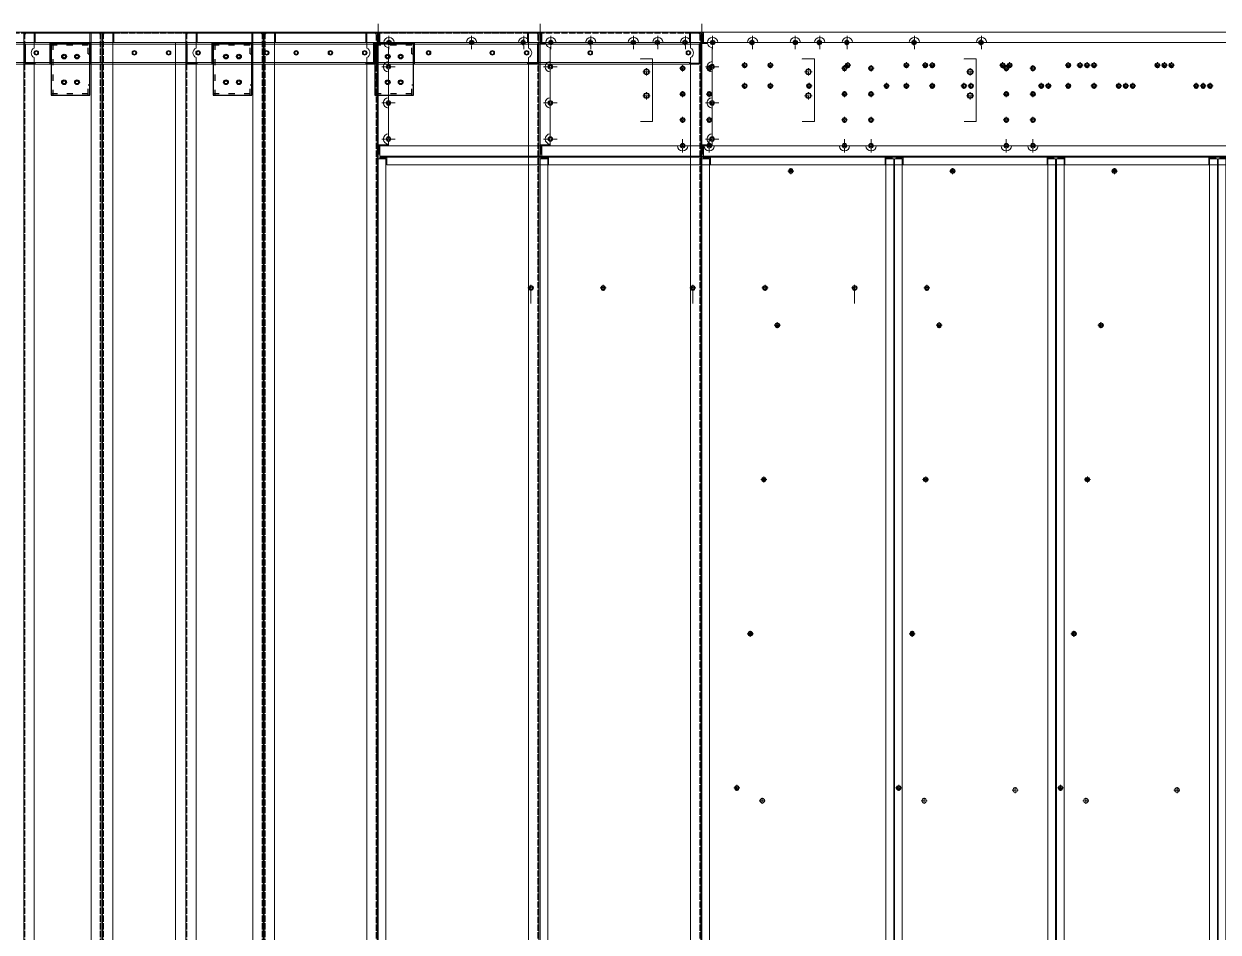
# Model space of a CAD drawing. Header units: millimetres. Extents: x -662849 to 32847, y -140377 to 24217.
# Drawn here: x -655035 to -652721, y -132645 to -130885 of the extents above; entities that cross this region are included whole.
import ezdxf

# ---------------------------------------------------------------- set-up
doc = ezdxf.new("R2010")
doc.units = ezdxf.units.MM
for name, pattern in [('DASHDOT', [18.5, 12, -3, 0.5, -3]), ('DASHED', [15, 12, -3]), ('DASHSPACE', [30, 12, -18])]:
    doc.linetypes.add(name, pattern=pattern)

# ---------------------------------------------------------------- blocks, each defined once
blk = doc.blocks.new('5679796')
at = {"color": 7, "lineweight": 13, "ltscale": 0.027667}
for p, q in [((165481.5, 14310.4), (165481.5, 14327)), ((165483.5, 14310.4), (165483.5, 14327)), ((165481.5, 13335.8), (165481.5, 13352.4)), ((165483.5, 13335.8), (165483.5, 13352.4))]:
    blk.add_line(p, q, dxfattribs=at)
at = {"color": 7, "lineweight": 13, "ltscale": 0.061}
for p, q in [((165520.1, 14327.5), (165483.5, 14327.5)), ((165483.5, 13335.3), (165520.1, 13335.3))]:
    blk.add_line(p, q, dxfattribs=at)
at = {"color": 7, "lineweight": 13, "ltscale": 0.031833}
for p, q in [((165483.5, 14308.4), (165483.5, 14327.5)), ((165483.5, 13335.3), (165483.5, 13354.4))]:
    blk.add_line(p, q, dxfattribs=at)
at = {"color": 7, "lineweight": 13, "ltscale": 0.060846}
blk.add_line((165483.6, 14327.5), (165520.1, 14327.5), dxfattribs=at)
at = {"color": 7, "lineweight": 13, "ltscale": 0.058667}
for p, q in [((165484.9, 14330.4), (165520.1, 14330.4)), ((165520.1, 14328.4), (165484.9, 14328.4)), ((165520.1, 13334.4), (165484.9, 13334.4)), ((165484.9, 13332.4), (165520.1, 13332.4))]:
    blk.add_line(p, q, dxfattribs=at)
at = {"color": 7, "lineweight": 13, "ltscale": 0.004007}
for p, q in [((165522.5, 14328.4), (165520.1, 14328.4)), ((165522.5, 13334.4), (165520.1, 13334.4))]:
    blk.add_line(p, q, dxfattribs=at)
at = {"color": 7, "lineweight": 13, "ltscale": 0.0015}
for p, q in [((165520.1, 14328.4), (165520.1, 14327.5)), ((165520.1, 14327.5), (165520.1, 14328.4)), ((165520.1, 13335.3), (165520.1, 13334.4)), ((165520.1, 13334.4), (165520.1, 13335.3))]:
    blk.add_line(p, q, dxfattribs=at)
at = {"color": 7, "lineweight": 13}
for p, q in [((165520.1, 14327.5), (165520.1, 13965.9)), ((165523.5, 14327), (165523.5, 13335.8)), ((165481.5, 14308.4), (165481.5, 13965.9)), ((165481.5, 14308.4), (165481.5, 13965.9)), ((165484.9, 14308.4), (165484.9, 13965.9)), ((165481.5, 13886.9), (165481.5, 13354.4)), ((165481.5, 13886.9), (165481.5, 13354.4)), ((165484.9, 13886.9), (165484.9, 13354.4)), ((165520.1, 13886.9), (165520.1, 13335.3))]:
    blk.add_line(p, q, dxfattribs=at)
at = {"color": 7, "lineweight": 13, "ltscale": 0.001795}
for p, q in [((165522, 14328.4), (165522.9, 14329.1)), ((165522, 13334.4), (165522.9, 13333.8))]:
    blk.add_line(p, q, dxfattribs=at)
at = {"color": 7, "lineweight": 13, "ltscale": 0.003333}
for p, q in [((165483.5, 14310.4), (165481.5, 14310.4)), ((165481.5, 14308.4), (165483.5, 14308.4)), ((165483.5, 14308.4), (165481.5, 14308.4)), ((165483.5, 13352.4), (165481.5, 13352.4))]:
    blk.add_line(p, q, dxfattribs=at)
at = {"color": 7, "lineweight": 13, "ltscale": 0.003329}
blk.add_line((165483.5, 14308.4), (165483.5, 14310.4), dxfattribs=at)
at = {"color": 7, "lineweight": 13, "ltscale": 0.002333}
for p, q in [((165484.9, 14308.4), (165483.5, 14308.4)), ((165483.5, 13354.4), (165484.9, 13354.4))]:
    blk.add_line(p, q, dxfattribs=at)
for p, q in [((165481.5, 13965.9), (165523.5, 13965.9)), ((165521.5, 13886.9), (165521.5, 13965.9)), ((165481.5, 13886.9), (165523.5, 13886.9))]:
    blk.add_line(p, q)
at = {"color": 7, "lineweight": 13, "ltscale": 0.005667}
blk.add_line((165481.5, 13354.4), (165484.9, 13354.4), dxfattribs=at)
at = {"color": 7, "lineweight": 13, "ltscale": 0.003337}
blk.add_line((165483.5, 13352.4), (165483.5, 13354.4), dxfattribs=at)
at = {"color": 7, "lineweight": 13}
for centre in [(165503.5, 14306.4), (165503.5, 14116.4), (165503.5, 13736.4), (165503.5, 13546.4), (165503.5, 13356.4)]:
    blk.add_circle(centre, 3, dxfattribs=at)
for centre, radius, start, end in [((165484.9, 14327), 3.4, 90, 180), ((165484.9, 14327), 1.4, 90, 159.0752), ((165520.1, 14327), 3.4, 0, 90), ((165484.9, 13335.8), 3.4, 180, 270), ((165484.9, 13335.8), 1.4, 200.9249, 270), ((165520.1, 13335.8), 3.4, 270, 0)]:
    blk.add_arc(centre, radius, start, end, dxfattribs=at)
for points in [[(165523.5, 14327), (165523.5, 14327.3), (165523.5, 14327.6), (165523.3, 14327.8), (165523, 14328.1), (165522.7, 14328.4), (165522.6, 14328.4), (165522.6, 14328.4), (165522.5, 14328.4)], [(165523.5, 13335.8), (165523.5, 13335.6), (165523.5, 13335.3), (165523.3, 13335.1), (165523, 13334.8), (165522.7, 13334.5), (165522.6, 13334.5), (165522.6, 13334.5), (165522.5, 13334.4)]]:
    blk.add_open_spline(points, degree=5, knots=[0, 0, 0, 0, 0, 0, 4.583204, 4.583204, 4.583204, 5.126781, 5.126781, 5.126781, 5.126781, 5.126781, 5.126781], dxfattribs=at)
blk = doc.blocks.new('568596')
at = {"color": 7, "lineweight": 13, "ltscale": 0.00166}
for p, q in [((169550.9, 17462.9), (169549.9, 17462.9)), ((173046.9, 17462.9), (173047.9, 17462.9)), ((169550.9, 16620.9), (169549.9, 16620.9)), ((173046.9, 16620.9), (173047.9, 16620.9))]:
    blk.add_line(p, q, dxfattribs=at)
at = {"color": 7, "lineweight": 13, "ltscale": 0.0015}
for p, q in [((169549.9, 17462.9), (169549.9, 17462)), ((173047.9, 17462), (173047.9, 17462.9)), ((169549.9, 16621.8), (169549.9, 16620.9)), ((173047.9, 16620.9), (173047.9, 16621.8))]:
    blk.add_line(p, q, dxfattribs=at)
at = {"color": 7, "lineweight": 13}
for p, q in [((169549.9, 17462.9), (169549.9, 16621.8)), ((169549.9, 17462), (169549.9, 17436.4)), ((173046.2, 17464.9), (169551.6, 17464.9)), ((173047.9, 16621.8), (173047.9, 17462.9)), ((173047.9, 17442.9), (173047.9, 17462)), ((170022.9, 17008.9), (171222.9, 17008.9)), ((169551.6, 16618.9), (173046.2, 16618.9))]:
    blk.add_line(p, q, dxfattribs=at)
at = {"color": 7, "linetype": 'DASHED', "lineweight": 13, "ltscale": 0.003333}
for p, q in [((169551.9, 17462), (169549.9, 17462)), ((169644.9, 17464.9), (169644.9, 17462.9)), ((169650.9, 17464.9), (169650.9, 17462.9)), ((169844.9, 17464.9), (169844.9, 17462.9)), ((169850.9, 17464.9), (169850.9, 17462.9)), ((173014.9, 17464.9), (173014.9, 17462.9)), ((173020.9, 17464.9), (173020.9, 17462.9)), ((173047.9, 17462), (173045.9, 17462)), ((169549.9, 17445.4), (169551.9, 17445.4)), ((169549.9, 17442.9), (169551.9, 17442.9)), ((169549.9, 17436.4), (169551.9, 17436.4)), ((173047.9, 17442.9), (173045.9, 17442.9)), ((169549.9, 17407.4), (169551.9, 17407.4)), ((169549.9, 17398.4), (169551.9, 17398.4)), ((169549.9, 17217.4), (169551.9, 17217.4)), ((169549.9, 17208.4), (169551.9, 17208.4)), ((169549.9, 17027.4), (169551.9, 17027.4)), ((169549.9, 17018.4), (169551.9, 17018.4)), ((169549.9, 16837.4), (169551.9, 16837.4)), ((169549.9, 16828.4), (169551.9, 16828.4)), ((173047.9, 16727.9), (173045.9, 16727.9)), ((173047.9, 16709.9), (173045.9, 16709.9)), ((169549.9, 16647.4), (169551.9, 16647.4)), ((169549.9, 16640.9), (169551.9, 16640.9)), ((169549.9, 16638.4), (169551.9, 16638.4)), ((173047.9, 16640.9), (173045.9, 16640.9)), ((169551.9, 16621.8), (169549.9, 16621.8)), ((169644.9, 16620.9), (169644.9, 16618.9)), ((169650.9, 16620.9), (169650.9, 16618.9)), ((169844.9, 16620.9), (169844.9, 16618.9)), ((169850.9, 16620.9), (169850.9, 16618.9)), ((170044.9, 16620.9), (170044.9, 16618.9)), ((170050.9, 16620.9), (170050.9, 16618.9)), ((170244.9, 16620.9), (170244.9, 16618.9)), ((170250.9, 16620.9), (170250.9, 16618.9)), ((170444.9, 16620.9), (170444.9, 16618.9)), ((170450.9, 16620.9), (170450.9, 16618.9)), ((170644.9, 16620.9), (170644.9, 16618.9)), ((170650.9, 16620.9), (170650.9, 16618.9)), ((170844.9, 16620.9), (170844.9, 16618.9)), ((170850.9, 16620.9), (170850.9, 16618.9)), ((171044.9, 16620.9), (171044.9, 16618.9)), ((171050.9, 16620.9), (171050.9, 16618.9)), ((171244.9, 16620.9), (171244.9, 16618.9)), ((171250.9, 16620.9), (171250.9, 16618.9)), ((171444.9, 16620.9), (171444.9, 16618.9)), ((171450.9, 16620.9), (171450.9, 16618.9)), ((171644.9, 16620.9), (171644.9, 16618.9)), ((171650.9, 16620.9), (171650.9, 16618.9)), ((171844.9, 16620.9), (171844.9, 16618.9)), ((171850.9, 16620.9), (171850.9, 16618.9)), ((172044.9, 16620.9), (172044.9, 16618.9)), ((172050.9, 16620.9), (172050.9, 16618.9)), ((172244.9, 16620.9), (172244.9, 16618.9)), ((172250.9, 16620.9), (172250.9, 16618.9)), ((172444.9, 16620.9), (172444.9, 16618.9)), ((172450.9, 16620.9), (172450.9, 16618.9)), ((172644.9, 16620.9), (172644.9, 16618.9)), ((172650.9, 16620.9), (172650.9, 16618.9)), ((172844.9, 16620.9), (172844.9, 16618.9)), ((172850.9, 16620.9), (172850.9, 16618.9)), ((173014.9, 16620.9), (173014.9, 16618.9)), ((173020.9, 16620.9), (173020.9, 16618.9)), ((173047.9, 16621.8), (173045.9, 16621.8))]:
    blk.add_line(p, q, dxfattribs=at)
at = {"color": 7, "lineweight": 13, "ltscale": 0.001174}
for p, q in [((169550.9, 17462.9), (169551.6, 17462.9)), ((173046.9, 17462.9), (173046.2, 17462.9)), ((169550.9, 16620.9), (169551.6, 16620.9)), ((173046.9, 16620.9), (173046.2, 16620.9))]:
    blk.add_line(p, q, dxfattribs=at)
at = {"color": 7, "lineweight": 13, "ltscale": 0.002252}
for p, q in [((169551.6, 17464.9), (169551.6, 17463.6)), ((173046.2, 17464.9), (173046.2, 17463.6)), ((169551.6, 16618.9), (169551.6, 16620.3)), ((173046.2, 16618.9), (173046.2, 16620.3))]:
    blk.add_line(p, q, dxfattribs=at)
at = {"color": 7, "lineweight": 13, "ltscale": 0.002009}
for p, q in [((169551.6, 17462.4), (169551.6, 17463.6)), ((173046.2, 17462.4), (173046.2, 17463.6)), ((169551.6, 16621.5), (169551.6, 16620.3)), ((173046.2, 16621.5), (173046.2, 16620.3))]:
    blk.add_line(p, q, dxfattribs=at)
at = {"color": 7, "linetype": 'DASHED', "lineweight": 13}
for p, q in [((173046.2, 17462.9), (169551.6, 17462.9)), ((169551.9, 17464.9), (169551.9, 16621.8)), ((169551.9, 17462), (169551.9, 17436.4)), ((170044.9, 17464.9), (170044.9, 17462.9)), ((170050.9, 17464.9), (170050.9, 17462.9)), ((170244.9, 17464.9), (170244.9, 17462.9)), ((170250.9, 17464.9), (170250.9, 17462.9)), ((170444.9, 17464.9), (170444.9, 17462.9)), ((170450.9, 17464.9), (170450.9, 17462.9)), ((170644.9, 17464.9), (170644.9, 17462.9)), ((170650.9, 17464.9), (170650.9, 17462.9)), ((170844.9, 17464.9), (170844.9, 17462.9)), ((170850.9, 17464.9), (170850.9, 17462.9)), ((171044.9, 17464.9), (171044.9, 17462.9)), ((171050.9, 17464.9), (171050.9, 17462.9)), ((171244.9, 17464.9), (171244.9, 17462.9)), ((171250.9, 17464.9), (171250.9, 17462.9)), ((171444.9, 17464.9), (171444.9, 17462.9)), ((171450.9, 17464.9), (171450.9, 17462.9)), ((171644.9, 17464.9), (171644.9, 17462.9)), ((171650.9, 17464.9), (171650.9, 17462.9)), ((171844.9, 17464.9), (171844.9, 17462.9)), ((171850.9, 17464.9), (171850.9, 17462.9)), ((172044.9, 17464.9), (172044.9, 17462.9)), ((172050.9, 17464.9), (172050.9, 17462.9)), ((172244.9, 17464.9), (172244.9, 17462.9)), ((172250.9, 17464.9), (172250.9, 17462.9)), ((172444.9, 17464.9), (172444.9, 17462.9)), ((172450.9, 17464.9), (172450.9, 17462.9)), ((172644.9, 17464.9), (172644.9, 17462.9)), ((172650.9, 17464.9), (172650.9, 17462.9)), ((172844.9, 17464.9), (172844.9, 17462.9)), ((172850.9, 17464.9), (172850.9, 17462.9)), ((173045.9, 16621.8), (173045.9, 17464.9)), ((173045.9, 17442.9), (173045.9, 17462)), ((169551.6, 16620.9), (173046.2, 16620.9))]:
    blk.add_line(p, q, dxfattribs=at)
at = {"color": 7, "linetype": 'DASHED', "lineweight": 13, "ltscale": 0.001183}
for p, q in [((169551.6, 17462.9), (169552.3, 17462.9)), ((173046.2, 17462.9), (173045.5, 17462.9)), ((169551.6, 16620.9), (169552.3, 16620.9)), ((173046.2, 16620.9), (173045.5, 16620.9))]:
    blk.add_line(p, q, dxfattribs=at)
at = {"color": 7, "linetype": 'DASHED', "lineweight": 13, "ltscale": 0.001406}
for p, q in [((169551.6, 17462.4), (169551.6, 17461.5)), ((173046.2, 17462.4), (173046.2, 17461.5)), ((169551.6, 16621.5), (169551.6, 16622.3)), ((173046.2, 16621.5), (173046.2, 16622.3))]:
    blk.add_line(p, q, dxfattribs=at)
at = {"color": 7, "linetype": 'DASHED', "lineweight": 13, "ltscale": 0.027667}
for p, q in [((169551.6, 17444.9), (169551.6, 17461.5)), ((173046.2, 17461.5), (173046.2, 17444.9)), ((169551.6, 16622.3), (169551.6, 16638.9)), ((173046.2, 16638.9), (173046.2, 16622.3))]:
    blk.add_line(p, q, dxfattribs=at)
at = {"color": 7, "linetype": 'DASHED', "lineweight": 13, "ltscale": 0.0015}
for p, q in [((169551.9, 17462.9), (169551.9, 17462)), ((173045.9, 17462), (173045.9, 17462.9)), ((169551.9, 16621.8), (169551.9, 16620.9)), ((173045.9, 16620.9), (173045.9, 16621.8))]:
    blk.add_line(p, q, dxfattribs=at)
at = {"color": 7, "lineweight": 13, "ltscale": 0.058667}
for p, q in [((173046.2, 17444.9), (169551.6, 17444.9)), ((169553.3, 17442.9), (169569.9, 17442.9)), ((169569.9, 17444.9), (169569.9, 16640.9)), ((173027.9, 16640.9), (173027.9, 17444.9)), ((173045.9, 17442.9), (173027.9, 17442.9)), ((170022.9, 16658.9), (170022.9, 17008.9)), ((171222.9, 16658.9), (171222.9, 17008.9)), ((169917.7, 16638.9), (169551.6, 16638.9)), ((169569.9, 16640.9), (169551.9, 16640.9)), ((169999.2, 16638.9), (169936.1, 16638.9)), ((170016.6, 16638.9), (170039.2, 16638.9)), ((170022.9, 16658.9), (171222.9, 16658.9)), ((170056.6, 16638.9), (170269.2, 16638.9)), ((170286.6, 16638.9), (170499.2, 16638.9)), ((170516.6, 16638.9), (170729.2, 16638.9)), ((170746.6, 16638.9), (170959.2, 16638.9)), ((170976.6, 16638.9), (171189.2, 16638.9)), ((171206.6, 16638.9), (171229.2, 16638.9)), ((171246.6, 16638.9), (172998.7, 16638.9)), ((173017.1, 16638.9), (173046.2, 16638.9)), ((173045.9, 16640.9), (173027.9, 16640.9))]:
    blk.add_line(p, q, dxfattribs=at)
at = {"color": 7, "linetype": 'DASHED', "lineweight": 13, "ltscale": 0.002333}
for p, q in [((169551.9, 17442.9), (169553.3, 17442.9)), ((173045.9, 17442.9), (173044.5, 17442.9)), ((173045.9, 16640.9), (173044.5, 16640.9))]:
    blk.add_line(p, q, dxfattribs=at)
at = {"color": 7, "lineweight": 13, "ltscale": 0.058667}
for centre in [(169926.9, 17402.9), (173007.9, 17402.9), (173007.9, 17022.9), (173007.9, 16832.9), (169926.9, 16642.9), (170007.9, 16643.9), (170047.9, 16643.9), (170277.9, 16643.9), (170507.9, 16643.9), (170737.9, 16643.9), (170967.9, 16643.9), (171197.9, 16643.9), (171237.9, 16643.9), (173007.9, 16642.9)]:
    blk.add_circle(centre, 4.5, dxfattribs=at)
at = {"color": 7, "lineweight": 13}
for centre in [(169926.9, 17212.9), (169926.9, 17022.9), (170007.9, 17023.9), (170047.9, 17023.9), (170277.9, 17023.9), (170507.9, 17023.9), (170737.9, 17023.9), (170967.9, 17023.9), (171197.9, 17023.9), (171237.9, 17023.9), (169926.9, 16832.9), (170007.9, 16833.9), (171237.9, 16833.9)]:
    blk.add_circle(centre, 4.5, dxfattribs=at)
for centre in [(172950.9, 17225.4), (173000.7, 17225.4), (172950.9, 17200.4), (173000.7, 17200.4)]:
    blk.add_circle(centre, 4.5)
at = {"color": 7, "lineweight": 13, "ltscale": 0.058667}
for centre, start, end in [((169926.9, 16642.9), 203.5779, 336.4221), ((170007.9, 16643.9), 209.9997, 330.0003), ((170047.9, 16643.9), 209.9997, 330.0003), ((170277.9, 16643.9), 209.9997, 330.0003), ((170507.9, 16643.9), 209.9997, 330.0003), ((170737.9, 16643.9), 209.9997, 330.0003), ((170967.9, 16643.9), 209.9997, 330.0003), ((171197.9, 16643.9), 209.9997, 330.0003), ((171237.9, 16643.9), 209.9997, 330.0003), ((173007.9, 16642.9), 203.5782, 336.4218)]:
    blk.add_arc(centre, 10, start, end, dxfattribs=at)
at = {"color": 7, "lineweight": 13}
for points in [[(169553.3, 17461.5), (169552.8, 17461.8), (169552.3, 17462.1), (169551.8, 17462.4), (169551.3, 17462.6), (169550.9, 17462.9)], [(169553.3, 17461.5), (169553, 17462), (169552.6, 17462.4), (169552.3, 17462.8), (169552, 17463.2), (169551.6, 17463.6)], [(173044.5, 17461.5), (173044.8, 17462), (173045.2, 17462.4), (173045.5, 17462.8), (173045.9, 17463.2), (173046.2, 17463.6)], [(173044.5, 17461.5), (173045, 17461.8), (173045.6, 17462.1), (173046.1, 17462.4), (173046.5, 17462.6), (173046.9, 17462.9)], [(169553.3, 16622.3), (169552.8, 16622.1), (169552.3, 16621.8), (169551.8, 16621.5), (169551.3, 16621.2), (169550.9, 16620.9)], [(169553.3, 16622.3), (169553, 16621.9), (169552.6, 16621.5), (169552.3, 16621), (169552, 16620.6), (169551.6, 16620.3)], [(173044.5, 16622.3), (173045, 16622.1), (173045.6, 16621.8), (173046.1, 16621.5), (173046.5, 16621.2), (173046.9, 16620.9)], [(173044.5, 16622.3), (173044.8, 16621.9), (173045.2, 16621.5), (173045.5, 16621), (173045.9, 16620.6), (173046.2, 16620.3)]]:
    blk.add_open_spline(points, degree=5, dxfattribs=at)
at = {"color": 7, "linetype": 'DASHED', "lineweight": 13}
for points in [[(169553.3, 17461.5), (169553, 17461.7), (169552.6, 17461.9), (169552.3, 17462.1), (169551.9, 17462.2), (169551.6, 17462.4)], [(169553.3, 17461.5), (169553.1, 17461.8), (169552.9, 17462.1), (169552.7, 17462.4), (169552.5, 17462.6), (169552.3, 17462.9)], [(173044.5, 17461.5), (173044.7, 17461.8), (173044.9, 17462.1), (173045.2, 17462.4), (173045.3, 17462.6), (173045.5, 17462.9)], [(173044.5, 17461.5), (173044.8, 17461.7), (173045.2, 17461.9), (173045.5, 17462.1), (173045.9, 17462.2), (173046.2, 17462.4)], [(169553.3, 16622.3), (169553, 16622.1), (169552.6, 16622), (169552.3, 16621.8), (169551.9, 16621.6), (169551.6, 16621.5)], [(169553.3, 16622.3), (169553.1, 16622), (169552.9, 16621.8), (169552.7, 16621.5), (169552.5, 16621.2), (169552.3, 16620.9)], [(173044.5, 16622.3), (173044.7, 16622), (173044.9, 16621.8), (173045.2, 16621.5), (173045.3, 16621.2), (173045.5, 16620.9)], [(173044.5, 16622.3), (173044.8, 16622.1), (173045.2, 16622), (173045.5, 16621.8), (173045.9, 16621.6), (173046.2, 16621.5)]]:
    blk.add_open_spline(points, degree=5, dxfattribs=at)
blk = doc.blocks.new('769475')
for p, q in [((158713.7, 15280), (158713.7, 15180)), ((158788.7, 15280), (158713.7, 15280)), ((158788.7, 15180), (158788.7, 15280)), ((158713.7, 15180), (158788.7, 15180))]:
    blk.add_line(p, q)
at = {"color": 5, "linetype": 'DASHSPACE'}
for p, q in [((158785.5, 15276.8), (158713.7, 15276.8)), ((158716.9, 15280), (158716.9, 15180)), ((158785.5, 15260), (158785.5, 15276.8)), ((158785.5, 15260), (158788.7, 15260)), ((158713.7, 15183.2), (158788.7, 15183.2)), ((158785.5, 15180), (158785.5, 15200)), ((158785.5, 15200), (158788.7, 15200))]:
    blk.add_line(p, q, dxfattribs=at)
for centre in [(158738.7, 15254.8), (158763.7, 15254.8), (158738.7, 15205), (158763.7, 15205)]:
    blk.add_circle(centre, 3)
blk = doc.blocks.new('1')
at = {"lineweight": 20}
for p, q in [((12745.6, 13498.9), (12745.6, 13518.5)), ((12749.1, 13502.4), (11045.6, 13502.4)), ((11745.6, 13502.4), (11745.6, 9902.4)), ((11745.6, 13482.4), (11045.6, 13482.4))]:
    blk.add_line(p, q, dxfattribs=at)
at = {"color": 7, "lineweight": 20}
for p, q in [((11745.6, 13500.7), (11745.6, 10006.1)), ((11893.6, 13502.4), (11748.5, 13502.4)), ((11895.6, 13500.7), (11895.6, 10006.1)), ((15742.1, 13502.4), (12749.1, 13502.4)), ((11725.6, 13482.4), (11725.6, 9922.4)), ((12745.6, 13480.4), (12745.6, 13284.4)), ((12765.6, 13445.4), (12765.6, 13472.4)), ((12776.6, 13482.4), (12916.6, 13482.4)), ((12936.6, 13482.4), (13017.6, 13482.4)), ((13037.6, 13482.4), (13147.6, 13482.4)), ((13167.6, 13482.4), (13277.6, 13482.4)), ((13297.6, 13482.4), (15112.1, 13482.4)), ((13253.8, 13450.9), (13277.4, 13450.9)), ((13277.4, 13450.9), (13277.4, 13329.4)), ((12765.6, 13375.4), (12765.6, 13425.4)), ((12765.6, 13305.4), (12765.6, 13355.4)), ((13277.4, 13329.4), (13253.8, 13329.4)), ((13325.6, 13282.4), (12749.1, 13282.4)), ((12749.1, 13262.4), (15742.1, 13262.4)), ((12762.2, 13260.4), (13728, 13260.4)), ((13377.1, 13282.4), (13345.6, 13282.4)), ((15742.1, 13282.4), (13397.1, 13282.4)), ((13762.7, 13260.4), (14728.5, 13260.4)), ((12745.6, 13257.3), (12745.6, 10407.5)), ((12760.6, 10407.5), (12760.6, 13257.3)), ((13728, 13245.4), (12762.2, 13245.4)), ((13729.6, 13257.3), (13729.6, 10407.5)), ((13744.6, 10407.5), (13744.6, 13257.3)), ((13746.1, 13257.3), (13746.1, 10407.5)), ((13761.1, 10407.5), (13761.1, 13257.3)), ((14728.5, 13245.4), (13762.7, 13245.4))]:
    blk.add_line(p, q, dxfattribs=at)
at = {"color": 7, "lineweight": 20, "ltscale": 0.002252}
for p, q in [((11745.6, 13500.7), (11746.9, 13500.7)), ((11895.6, 13500.7), (11894.2, 13500.7))]:
    blk.add_line(p, q, dxfattribs=at)
at = {"color": 7, "lineweight": 20, "ltscale": 0.002009}
for p, q in [((11748.1, 13500.7), (11746.9, 13500.7)), ((11893, 13500.7), (11894.2, 13500.7))]:
    blk.add_line(p, q, dxfattribs=at)
at = {"color": 7, "lineweight": 20, "ltscale": 0.00166}
for p, q in [((11747.6, 13501.4), (11747.6, 13502.4)), ((11893.6, 13501.4), (11893.6, 13502.4))]:
    blk.add_line(p, q, dxfattribs=at)
at = {"color": 7, "lineweight": 20, "ltscale": 0.0015}
for p, q in [((11748.5, 13502.4), (11747.6, 13502.4)), ((11892.7, 13502.4), (11893.6, 13502.4))]:
    blk.add_line(p, q, dxfattribs=at)
at = {"color": 7, "lineweight": 20, "ltscale": 0.001174}
for p, q in [((11747.6, 13501.4), (11747.6, 13500.7)), ((11893.6, 13501.4), (11893.6, 13500.7))]:
    blk.add_line(p, q, dxfattribs=at)
at = {"color": 7, "linetype": 'DASHED', "lineweight": 20}
for p, q in [((11747.6, 13500.7), (11747.6, 10006.1)), ((11895.6, 13500.4), (11748.5, 13500.4)), ((11893.6, 13500.7), (11893.6, 10006.1)), ((11745.6, 13305.4), (11747.6, 13305.4)), ((11745.6, 13299.4), (11747.6, 13299.4)), ((11745.6, 13105.4), (11747.6, 13105.4)), ((11745.6, 13099.4), (11747.6, 13099.4)), ((11745.6, 12905.4), (11747.6, 12905.4)), ((11745.6, 12899.4), (11747.6, 12899.4)), ((11745.6, 12705.4), (11747.6, 12705.4)), ((11745.6, 12699.4), (11747.6, 12699.4)), ((11745.6, 12505.4), (11747.6, 12505.4)), ((11745.6, 12499.4), (11747.6, 12499.4)), ((11745.6, 12305.4), (11747.6, 12305.4)), ((11745.6, 12299.4), (11747.6, 12299.4)), ((11745.6, 12105.4), (11747.6, 12105.4)), ((11745.6, 12099.4), (11747.6, 12099.4)), ((11745.6, 11905.4), (11747.6, 11905.4)), ((11745.6, 11899.4), (11747.6, 11899.4))]:
    blk.add_line(p, q, dxfattribs=at)
at = {"color": 7, "linetype": 'DASHED', "lineweight": 20, "ltscale": 0.001183}
for p, q in [((11747.6, 13500.7), (11747.6, 13500)), ((11893.6, 13500.7), (11893.6, 13500))]:
    blk.add_line(p, q, dxfattribs=at)
at = {"color": 7, "linetype": 'DASHED', "lineweight": 20, "ltscale": 0.0015}
for p, q in [((11748.5, 13500.4), (11747.6, 13500.4)), ((11892.7, 13500.4), (11893.6, 13500.4))]:
    blk.add_line(p, q, dxfattribs=at)
at = {"color": 7, "linetype": 'DASHED', "lineweight": 20, "ltscale": 0.001406}
for p, q in [((11748.1, 13500.7), (11749, 13500.7)), ((11893, 13500.7), (11892.2, 13500.7))]:
    blk.add_line(p, q, dxfattribs=at)
at = {"color": 7, "linetype": 'DASHED', "lineweight": 20, "ltscale": 0.003333}
for p, q in [((11748.5, 13502.4), (11748.5, 13500.4)), ((11767.6, 13502.4), (11767.6, 13500.4)), ((11836.6, 13502.4), (11836.6, 13500.4)), ((11854.6, 13502.4), (11854.6, 13500.4)), ((11873.6, 13502.4), (11873.6, 13500.4)), ((11892.7, 13502.4), (11892.7, 13500.4)), ((11745.6, 13475.4), (11747.6, 13475.4)), ((11745.6, 13469.4), (11747.6, 13469.4)), ((11895.6, 13475.4), (11893.6, 13475.4)), ((11895.6, 13469.4), (11893.6, 13469.4))]:
    blk.add_line(p, q, dxfattribs=at)
at = {"color": 7, "linetype": 'DASHED', "lineweight": 20, "ltscale": 0.027667}
for p, q in [((11749, 13500.7), (11765.6, 13500.7)), ((11892.2, 13500.7), (11875.6, 13500.7))]:
    blk.add_line(p, q, dxfattribs=at)
at = {"color": 7, "lineweight": 20, "ltscale": 0.058667}
for p, q in [((11765.6, 13500.7), (11765.6, 13471.6)), ((11767.6, 13500.4), (11767.6, 13482.4)), ((11873.6, 13482.4), (11873.6, 13502.4)), ((11875.6, 13500.7), (11875.6, 10006.1)), ((11873.6, 13482.4), (11767.6, 13482.4)), ((11765.6, 13453.2), (11765.6, 10390.6))]:
    blk.add_line(p, q, dxfattribs=at)
at = {"color": 7, "linetype": 'DASHED', "lineweight": 20, "ltscale": 0.002333}
for p, q in [((11767.6, 13500.4), (11767.6, 13499)), ((11873.6, 13500.4), (11873.6, 13499))]:
    blk.add_line(p, q, dxfattribs=at)
at = {"color": 7, "lineweight": 20, "ltscale": 0.4625}
for p, q in [((12745.6, 13498.9), (12745.6, 13480.4)), ((12747.6, 13480.4), (12747.6, 13498.9)), ((12745.6, 13284.4), (12745.6, 13265.9)), ((12747.6, 13265.9), (12747.6, 13284.4))]:
    blk.add_line(p, q, dxfattribs=at)
at = {"color": 7, "lineweight": 20, "ltscale": 0.05}
for p, q in [((12747.6, 13498.9), (12745.6, 13498.9)), ((12747.6, 13265.9), (12745.6, 13265.9)), ((12787.6, 13260.4), (12787.6, 13262.4)), ((13083.6, 13262.4), (13083.6, 13260.4)), ((13105.6, 13262.4), (13105.6, 13260.4)), ((13127.6, 13262.4), (13127.6, 13260.4)), ((13217.4, 13260.4), (13217.4, 13262.4)), ((13278.6, 13260.4), (13278.6, 13262.4)), ((13308.6, 13262.4), (13308.6, 13260.4)), ((13310.6, 13260.4), (13310.6, 13262.4)), ((13312.6, 13262.4), (13312.6, 13260.4)), ((13314.6, 13262.4), (13314.6, 13260.4)), ((13412.1, 13260.4), (13412.1, 13262.4)), ((13414.1, 13262.4), (13414.1, 13260.4))]:
    blk.add_line(p, q, dxfattribs=at)
at = {"color": 7, "lineweight": 20, "ltscale": 0.0375}
for p, q in [((12747.6, 13498.9), (12749.1, 13498.9)), ((12747.6, 13265.9), (12749.1, 13265.9)), ((12748.7, 13258.8), (12748.7, 13257.3)), ((13741.5, 13258.8), (13741.5, 13257.3)), ((13749.2, 13258.8), (13749.2, 13257.3)), ((13746.1, 12055.4), (13744.6, 12055.4)), ((13746.1, 12011.4), (13744.6, 12011.4)), ((13746.1, 11994.4), (13744.6, 11994.4))]:
    blk.add_line(p, q, dxfattribs=at)
at = {"color": 7, "lineweight": 20, "ltscale": 0.0875}
for p, q in [((12749.1, 13502.4), (12749.1, 13498.9)), ((12745.6, 13480.4), (12749.1, 13480.4)), ((12745.6, 13284.4), (12749.1, 13284.4)), ((12749.1, 13262.4), (12749.1, 13265.9))]:
    blk.add_line(p, q, dxfattribs=at)
at = {"color": 7, "lineweight": 20, "ltscale": 0.4125}
for p, q in [((12749.1, 13498.9), (12749.1, 13482.4)), ((12749.1, 13284.4), (12765.6, 13284.4)), ((12749.1, 13282.4), (12749.1, 13265.9))]:
    blk.add_line(p, q, dxfattribs=at)
at = {"color": 7, "linetype": 'DASHDOT', "lineweight": 20}
for p, q in [((12766.6, 13495.4), (12766.6, 13469.4)), ((12926.6, 13495.4), (12926.6, 13469.4)), ((13027.6, 13495.4), (13027.6, 13469.4)), ((13157.6, 13495.4), (13157.6, 13469.4)), ((13287.6, 13495.4), (13287.6, 13469.4)), ((12779.6, 13482.4), (12753.6, 13482.4)), ((12939.6, 13482.4), (12913.6, 13482.4)), ((13040.6, 13482.4), (13014.6, 13482.4)), ((13170.6, 13482.4), (13144.6, 13482.4)), ((13300.6, 13482.4), (13274.6, 13482.4)), ((12765.6, 13448.4), (12765.6, 13422.4)), ((12778.6, 13435.4), (12752.6, 13435.4)), ((12765.6, 13378.4), (12765.6, 13352.4)), ((12778.6, 13365.4), (12752.6, 13365.4)), ((12765.6, 13308.4), (12765.6, 13282.4)), ((12778.6, 13295.4), (12752.6, 13295.4)), ((13335.6, 13295.4), (13335.6, 13269.4)), ((13387.1, 13295.4), (13387.1, 13269.4)), ((13348.6, 13282.4), (13322.6, 13282.4)), ((13400.1, 13282.4), (13374.1, 13282.4))]:
    blk.add_line(p, q, dxfattribs=at)
at = {"color": 7, "lineweight": 20, "ltscale": 0.1875}
blk.add_line((12749.1, 13482.4), (12756.6, 13482.4), dxfattribs=at)
at = {"color": 7, "lineweight": 20, "ltscale": 0.192551}
blk.add_line((12756.8, 13480.4), (12749.1, 13480.4), dxfattribs=at)
at = {"color": 7, "linetype": 'DASHDOT', "lineweight": 20, "ltscale": 0.292499}
for p, q in [((13032.4, 13482.4), (13020.7, 13482.4)), ((13162.4, 13482.4), (13150.7, 13482.4)), ((13292.4, 13482.4), (13280.7, 13482.4)), ((13341.4, 13432.4), (13329.7, 13432.4)), ((13392.9, 13432.4), (13381.2, 13432.4)), ((13461.4, 13438.4), (13449.7, 13438.4)), ((13511.4, 13438.4), (13499.7, 13438.4)), ((13661.4, 13438.4), (13649.7, 13438.4)), ((13811.4, 13438.4), (13799.7, 13438.4)), ((13961.4, 13438.4), (13949.7, 13438.4)), ((14111.4, 13438.4), (14099.7, 13438.4)), ((14261.4, 13438.4), (14249.7, 13438.4)), ((13461.4, 13398.4), (13449.7, 13398.4)), ((13511.4, 13398.4), (13499.7, 13398.4)), ((13586.4, 13398.4), (13574.7, 13398.4)), ((13736.4, 13398.4), (13724.7, 13398.4)), ((13886.4, 13398.4), (13874.7, 13398.4)), ((14036.4, 13398.4), (14024.7, 13398.4)), ((14186.4, 13398.4), (14174.7, 13398.4)), ((14336.4, 13398.4), (14324.7, 13398.4)), ((13341.4, 13382.4), (13329.7, 13382.4)), ((13392.9, 13382.4), (13381.2, 13382.4)), ((13341.4, 13332.4), (13329.7, 13332.4)), ((13392.9, 13332.4), (13381.2, 13332.4)), ((13545.2, 13239.2), (13545.2, 13227.5)), ((13551, 13233.3), (13539.3, 13233.3)), ((13047.4, 13006.9), (13035.7, 13006.9)), ((13187.4, 13006.9), (13175.7, 13006.9)), ((13519, 12940.3), (13519, 12928.6)), ((13524.9, 12934.5), (13513.2, 12934.5)), ((13498.7, 12635.6), (13487, 12635.6)), ((13472.6, 12336.8), (13460.9, 12336.8)), ((13446.4, 12037.9), (13434.7, 12037.9)), ((13979.9, 12039.6), (13979.9, 12027.9)), ((13495.8, 12013.2), (13484.1, 12013.2)), ((13490, 12019), (13490, 12007.3))]:
    blk.add_line(p, q, dxfattribs=at)
at = {"color": 7, "linetype": 'DASHDOT', "lineweight": 20, "ltscale": 0.292505}
for p, q in [((13026.6, 13488.2), (13026.6, 13476.5)), ((13156.6, 13488.2), (13156.6, 13476.5)), ((13286.6, 13488.2), (13286.6, 13476.5)), ((13335.6, 13438.2), (13335.6, 13426.5)), ((13387.1, 13438.2), (13387.1, 13426.5)), ((13455.6, 13444.2), (13455.6, 13432.5)), ((13505.6, 13444.2), (13505.6, 13432.5)), ((13655.6, 13444.2), (13655.6, 13432.5)), ((13805.6, 13444.2), (13805.6, 13432.5)), ((13955.6, 13444.2), (13955.6, 13432.5)), ((14105.6, 13444.2), (14105.6, 13432.5)), ((14255.6, 13444.2), (14255.6, 13432.5)), ((13455.6, 13404.2), (13455.6, 13392.5)), ((13505.6, 13404.2), (13505.6, 13392.5)), ((13580.6, 13404.2), (13580.6, 13392.5)), ((13730.6, 13404.2), (13730.6, 13392.5)), ((13880.6, 13404.2), (13880.6, 13392.5)), ((14030.6, 13404.2), (14030.6, 13392.5)), ((14180.6, 13404.2), (14180.6, 13392.5)), ((14330.6, 13404.2), (14330.6, 13392.5)), ((13335.6, 13388.2), (13335.6, 13376.5)), ((13387.1, 13388.2), (13387.1, 13376.5)), ((13335.6, 13338.2), (13335.6, 13326.5)), ((13387.1, 13338.2), (13387.1, 13326.5)), ((13041.6, 13012.7), (13041.6, 13001)), ((13181.6, 13012.7), (13181.6, 13001)), ((13492.9, 12641.5), (13492.9, 12629.8)), ((13466.7, 12342.6), (13466.7, 12330.9)), ((13440.6, 12043.7), (13440.6, 12032))]:
    blk.add_line(p, q, dxfattribs=at)
at = {"color": 7, "lineweight": 20, "ltscale": 0.023431}
blk.add_line((13253.8, 13450), (13253.8, 13450.9), dxfattribs=at)
at = {"color": 7, "linetype": 'DASHDOT', "lineweight": 20, "ltscale": 0.357501}
for p, q in [((13272.7, 13425.4), (13258.4, 13425.4)), ((13272.7, 13379.4), (13258.4, 13379.4))]:
    blk.add_line(p, q, dxfattribs=at)
at = {"color": 7, "linetype": 'DASHDOT', "lineweight": 20, "ltscale": 0.357495}
for p, q in [((13265.6, 13432.5), (13265.6, 13418.2)), ((13265.6, 13386.5), (13265.6, 13372.2))]:
    blk.add_line(p, q, dxfattribs=at)
at = {"color": 7, "lineweight": 20, "ltscale": 0.053766}
for p, q in [((13334.5, 13385.2), (13336.6, 13385.2)), ((13386, 13385.2), (13388.1, 13385.2))]:
    blk.add_line(p, q, dxfattribs=at)
at = {"color": 7, "lineweight": 20, "ltscale": 0.025}
blk.add_line((12765.6, 13284.4), (12765.6, 13285.4), dxfattribs=at)
at = {"color": 7, "lineweight": 20, "ltscale": 0.214999}
blk.add_line((12745.6, 13265.9), (12745.6, 13257.3), dxfattribs=at)
at = {"color": 7, "lineweight": 20, "ltscale": 0.3375}
for p, q in [((12762.2, 13260.4), (12748.7, 13260.4)), ((13741.5, 13260.4), (13728, 13260.4)), ((13762.7, 13260.4), (13749.2, 13260.4)), ((12748.7, 13258.8), (12762.2, 13258.8)), ((13728, 13258.8), (13741.5, 13258.8)), ((13749.2, 13258.8), (13762.7, 13258.8))]:
    blk.add_line(p, q, dxfattribs=at)
at = {"color": 7, "lineweight": 20, "ltscale": 0.04}
for p, q in [((12748.7, 13260.4), (12748.7, 13258.8)), ((13741.5, 13260.4), (13741.5, 13258.8)), ((13749.2, 13260.4), (13749.2, 13258.8))]:
    blk.add_line(p, q, dxfattribs=at)
at = {"color": 7, "lineweight": 20, "ltscale": 0.0775}
for p, q in [((12762.2, 13260.4), (12762.2, 13257.3)), ((13728, 13260.4), (13728, 13257.3)), ((13762.7, 13260.4), (13762.7, 13257.3)), ((12745.6, 13257.3), (12748.7, 13257.3)), ((13744.6, 13257.3), (13741.5, 13257.3)), ((13746.1, 13257.3), (13749.2, 13257.3))]:
    blk.add_line(p, q, dxfattribs=at)
at = {"color": 7, "lineweight": 20, "ltscale": 0.049997}
blk.add_line((13247.4, 13262.4), (13247.4, 13260.4), dxfattribs=at)
at = {"color": 7, "lineweight": 20, "ltscale": 0.050191}
for p, q in [((13564.3, 13262.4), (13564.5, 13260.4)), ((13566.5, 13260.4), (13566.3, 13262.4)), ((13573.9, 13262.4), (13573.7, 13260.4)), ((14183.5, 13262.4), (14183.3, 13260.4)), ((14183.3, 13260.4), (14183.5, 13262.4))]:
    blk.add_line(p, q, dxfattribs=at)
at = {"color": 7, "lineweight": 20, "ltscale": 0.2975}
for p, q in [((12760.6, 13257.3), (12748.7, 13257.3)), ((12762.2, 13245.4), (12762.2, 13257.3)), ((13728, 13245.4), (13728, 13257.3)), ((13741.5, 13257.3), (13729.6, 13257.3)), ((13761.1, 13257.3), (13749.2, 13257.3)), ((13762.7, 13245.4), (13762.7, 13257.3))]:
    blk.add_line(p, q, dxfattribs=at)
at = {"color": 7, "linetype": 'DASHDOT', "lineweight": 20, "ltscale": 0.195001}
for p, q in [((13545.3, 13237.1), (13545.3, 13229.3)), ((13549.2, 13233.2), (13541.4, 13233.2)), ((13041.7, 13010.6), (13041.7, 13002.8)), ((13185.5, 13006.7), (13177.7, 13006.7)), ((13181.6, 13010.6), (13181.6, 13002.8)), ((13519.1, 12938.2), (13519.1, 12930.4)), ((13523, 12934.3), (13515.2, 12934.3)), ((13496.9, 12635.5), (13489.1, 12635.5)), ((13493, 12639.4), (13493, 12631.6)), ((13470.7, 12336.6), (13462.9, 12336.6)), ((13466.8, 12340.5), (13466.8, 12332.7)), ((13444.6, 12037.7), (13436.8, 12037.7)), ((13440.7, 12041.6), (13440.7, 12033.8))]:
    blk.add_line(p, q, dxfattribs=at)
at = {"color": 7, "linetype": 'DASHDOT', "lineweight": 20, "ltscale": 0.194995}
blk.add_line((13045.6, 13006.7), (13037.8, 13006.7), dxfattribs=at)
at = {"color": 0, "lineweight": 20}
blk.add_line((13041.7, 13006.9), (13041.7, 12976.9), dxfattribs=at)
at = {"color": 7, "linetype": 'DASHDOT', "lineweight": 20, "ltscale": 0.292502}
blk.add_line((13985.7, 12033.8), (13974, 12033.8), dxfattribs=at)
at = {"color": 7, "lineweight": 20}
for centre, radius in [((12766.6, 13482.4), 4.5), ((12766.6, 13482.4), 3), ((12926.6, 13482.4), 4.5), ((12926.6, 13482.4), 3), ((13026.6, 13482.4), 4.5), ((13026.6, 13482.4), 3), ((13156.6, 13482.4), 4.5), ((13156.6, 13482.4), 3), ((13286.6, 13482.4), 4.5), ((13286.6, 13482.4), 3), ((12765.6, 13435.4), 4.5), ((12765.6, 13435.4), 3), ((13265.6, 13425.4), 5.5), ((13265.6, 13425.4), 4.5), ((13335.6, 13432.4), 4.5), ((13335.6, 13432.4), 3), ((13387.1, 13432.4), 4.5), ((13387.1, 13432.4), 3), ((13455.6, 13438.4), 4.5), ((13455.6, 13438.4), 3), ((13505.6, 13438.4), 4.5), ((13505.6, 13438.4), 3), ((13655.6, 13438.4), 4.5), ((13655.6, 13438.4), 3), ((13805.6, 13438.4), 4.5), ((13805.6, 13438.4), 3), ((13955.6, 13438.4), 4.5), ((13955.6, 13438.4), 3), ((14105.6, 13438.4), 4.5), ((14105.6, 13438.4), 3), ((14255.6, 13438.4), 4.5), ((14255.6, 13438.4), 3), ((13455.6, 13398.4), 4.5), ((13455.6, 13398.4), 3), ((13505.6, 13398.4), 4.5), ((13505.6, 13398.4), 3), ((13580.6, 13398.4), 4.5), ((13580.6, 13398.4), 3), ((13730.6, 13398.4), 4.5), ((13730.6, 13398.4), 3), ((13880.6, 13398.4), 4.5), ((13880.6, 13398.4), 3), ((14030.6, 13398.4), 4.5), ((14030.6, 13398.4), 3), ((14180.6, 13398.4), 4.5), ((14180.6, 13398.4), 3), ((14330.6, 13398.4), 4.5), ((14330.6, 13398.4), 3), ((13265.6, 13379.4), 5.5), ((13265.6, 13379.4), 4.5), ((13335.6, 13382.4), 4.5), ((13335.6, 13382.4), 3), ((13387.1, 13382.4), 4.5), ((13387.1, 13382.4), 3), ((12765.6, 13365.4), 4.5), ((12765.6, 13365.4), 3), ((13335.6, 13332.4), 4.5), ((13335.6, 13332.4), 3), ((13387.1, 13332.4), 4.5), ((13387.1, 13332.4), 3), ((12765.6, 13295.4), 4.5), ((12765.6, 13295.4), 3), ((13335.6, 13282.4), 4.5), ((13335.6, 13282.4), 3), ((13387.1, 13282.4), 4.5), ((13387.1, 13282.4), 3), ((13545.2, 13233.3), 4.5), ((13545.3, 13233.2), 3), ((13041.6, 13006.9), 4.5), ((13041.7, 13006.7), 3), ((13181.6, 13006.9), 4.5), ((13181.6, 13006.7), 3), ((13519, 12934.5), 4.5), ((13519.1, 12934.3), 3), ((13492.9, 12635.6), 4.5), ((13493, 12635.5), 3), ((13466.7, 12336.8), 4.5), ((13466.8, 12336.6), 3), ((13440.6, 12037.9), 4.5), ((13440.7, 12037.7), 3), ((13979.9, 12033.8), 4.5), ((13490, 12013.2), 4.5)]:
    blk.add_circle(centre, radius, dxfattribs=at)
at = {"color": 7, "lineweight": 20, "ltscale": 0.058667}
blk.add_circle((11769.6, 13462.4), 4.5, dxfattribs=at)
at = {"color": 7, "lineweight": 20}
for centre, radius, start, end in [((12749.1, 13498.8), 3.56, 91.0452, 178.9548), ((12749.1, 13498.8), 1.56, 92.3804, 177.6205), ((12766.6, 13482.4), 10, 0, 180), ((12926.6, 13482.4), 10, 0, 180), ((13027.6, 13482.4), 10, 0, 180), ((13157.6, 13482.4), 10, 0, 180), ((13287.6, 13482.4), 10, 0, 180), ((12766.6, 13482.4), 10, 191.537, 264.2608), ((12765.6, 13435.4), 10, 90, 270), ((12765.6, 13365.4), 10, 90, 270), ((12765.6, 13295.4), 10, 90, 270), ((13293.6, 13260.4), 6, 160.5285, 180), ((13293.6, 13260.4), 4.5, 153.6122, 180), ((13293.6, 13260.4), 4.5, 360, 26.3878), ((13293.6, 13260.4), 6, 0, 19.4715), ((13335.6, 13282.4), 10, 180, 0), ((13387.1, 13282.4), 10, 180, 0)]:
    blk.add_arc(centre, radius, start, end, dxfattribs=at)
at = {"color": 7, "lineweight": 20, "ltscale": 0.058667}
blk.add_arc((11769.6, 13462.4), 10, 113.5782, 246.4218, dxfattribs=at)
at = {"color": 7, "lineweight": 20}
for points in [[(11749, 13499), (11748.5, 13499.3), (11748.1, 13499.7), (11747.7, 13500), (11747.3, 13500.3), (11746.9, 13500.7)], [(11749, 13499), (11748.7, 13499.5), (11748.4, 13500), (11748.1, 13500.5), (11747.9, 13501), (11747.6, 13501.4)], [(11892.2, 13499), (11892.4, 13499.5), (11892.7, 13500), (11893, 13500.5), (11893.3, 13501), (11893.6, 13501.4)], [(11892.2, 13499), (11892.6, 13499.3), (11893, 13499.7), (11893.5, 13500), (11893.9, 13500.3), (11894.2, 13500.7)]]:
    blk.add_open_spline(points, degree=5, dxfattribs=at)
at = {"color": 7, "linetype": 'DASHED', "lineweight": 20}
for points in [[(11749, 13499), (11748.7, 13499.2), (11748.4, 13499.4), (11748.1, 13499.6), (11747.9, 13499.8), (11747.6, 13500)], [(11749, 13499), (11748.8, 13499.3), (11748.6, 13499.7), (11748.4, 13500), (11748.3, 13500.4), (11748.1, 13500.7)], [(11892.2, 13499), (11892.4, 13499.3), (11892.5, 13499.7), (11892.7, 13500), (11892.9, 13500.4), (11893, 13500.7)], [(11892.2, 13499), (11892.5, 13499.2), (11892.7, 13499.4), (11893, 13499.6), (11893.3, 13499.8), (11893.6, 13500)]]:
    blk.add_open_spline(points, degree=5, dxfattribs=at)
at = {"lineweight": 20, "ltscale": 7.5, "rotation": 90}
for name, p in [('568596', (29362.5, -159545.5)), ('5679796', (26076, -152041.1))]:
    blk.add_blockref(name, p, dxfattribs=at)
at = {"lineweight": 20, "ltscale": 7.5}
blk.add_blockref('769475', (-146601.6, -1799.6), dxfattribs=at)

msp = doc.modelspace()

# ---------------------------------------------------------------- block references
at = {"lineweight": 5}
for p in [(-667094.5, -144403.9), (-666780.9, -144403.9), (-666467.4, -144403.9)]:
    msp.add_blockref('1', p, dxfattribs=at)

doc.saveas('drawing.dxf')
